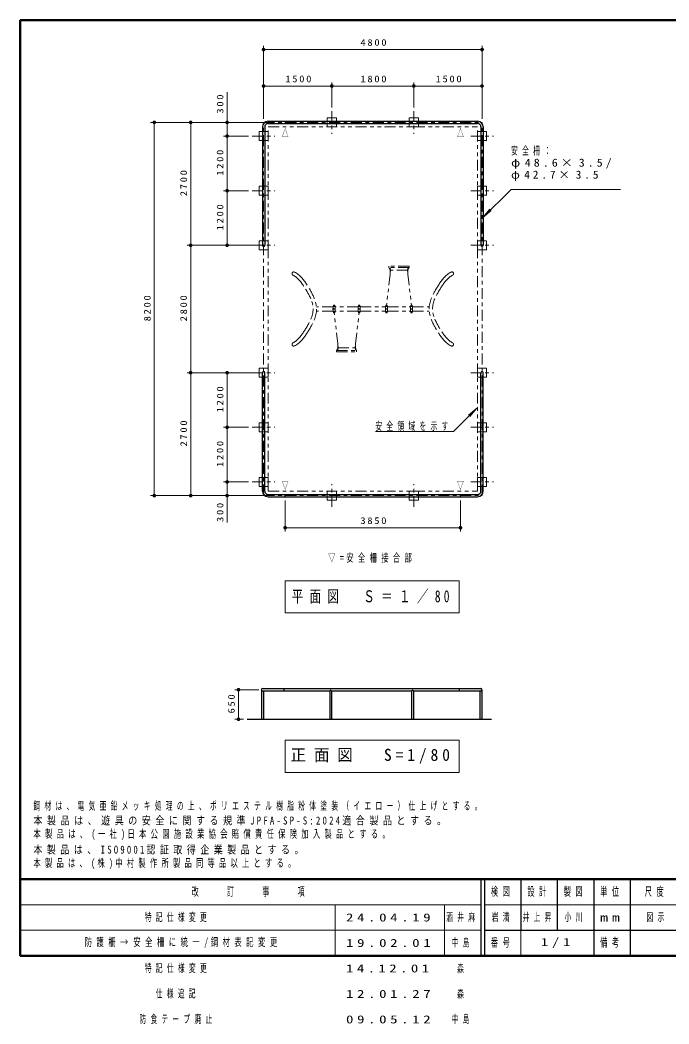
# Model space of a CAD drawing. Units: millimetres on the paper, scale 1:80. Extents: x -365 to 0, y -19 to 257.
# Drawn here: x -365 to -186.8, y -18.7 to 257 of the extents above; entities that cross this region are included whole.
import ezdxf
from ezdxf.enums import TextEntityAlignment as Align

# ---------------------------------------------------------------- set-up
doc = ezdxf.new("R2010")
doc.units = ezdxf.units.MM
for name, pattern in [('USER1', [4.5, 2.5, -2]), ('USER2', [6, 3, -1, 1, -1]), ('USER3', [8, 3, -1, 1, -1, 1, -1])]:
    doc.linetypes.add(name, pattern=pattern)
doc.layers.add('LY_1', color=7, linetype='Continuous', lineweight=13)
doc.styles.add('ＭＳ ゴシック', font='')
doc.styles.get('ＭＳ ゴシック').set_extended_font_data('MS Gothic')

# ---------------------------------------------------------------- blocks, each defined once
blk = doc.blocks.new('filled_dot')
at = {"color": 0, "linetype": 'Continuous', "lineweight": -2, "const_width": 1.25}
blk.add_lwpolyline([(-0.625, 0, 1), (0.625, 0, 1)], format="xyb", close=True, dxfattribs=at)

msp = doc.modelspace()

# ---------------------------------------------------------------- linework, layer by layer
at = {"layer": 'LY_1', "lineweight": 50}
for p, q in [((0, 257), (-365, 257)), ((-365, 257), (-365, 0)), ((-365, 21), (0, 21)), ((-365, 0), (0, 0))]:
    msp.add_line(p, q, dxfattribs=at)
at = {"layer": 'LY_1'}
for p, q in [((-298.147, 229.892), (-298.147, 249.892)), ((-298.147, 248.892), (-238.147, 248.892)), ((-238.147, 229.892), (-238.147, 249.892)), ((-298.147, 229.892), (-298.147, 239.892)), ((-279.397, 233.017), (-279.397, 239.892)), ((-256.897, 233.017), (-256.897, 239.892)), ((-238.147, 229.892), (-238.147, 239.892)), ((-308.147, 225.142), (-308.147, 237.172)), ((-298.147, 238.892), (-279.397, 238.892)), ((-279.397, 238.892), (-256.897, 238.892)), ((-256.897, 238.892), (-238.147, 238.892)), ((-297.897, 228.892), (-329.147, 228.892)), ((-328.147, 126.392), (-328.147, 228.892)), ((-318.147, 195.142), (-318.147, 228.892)), ((-302.272, 225.142), (-309.147, 225.142)), ((-308.147, 210.142), (-308.147, 225.142)), ((-302.272, 210.142), (-309.147, 210.142)), ((-308.147, 195.142), (-308.147, 210.142)), ((-230.173, 210.49), (-237.911, 202.753)), ((-230.173, 210.49), (-200.173, 210.49)), ((-237.911, 202.753), (-235.982, 205.051)), ((-237.911, 202.753), (-235.612, 204.681)), ((-299.147, 195.142), (-319.147, 195.142)), ((-318.147, 160.142), (-318.147, 195.142)), ((-302.272, 195.142), (-309.147, 195.142)), ((-299.147, 160.142), (-319.147, 160.142)), ((-318.147, 126.392), (-318.147, 160.142)), ((-308.147, 145.142), (-308.147, 160.142)), ((-246.025, 143.974), (-239.599, 150.399)), ((-239.599, 150.399), (-241.898, 148.471)), ((-239.599, 150.399), (-241.528, 148.101)), ((-302.272, 145.142), (-309.147, 145.142)), ((-308.147, 130.142), (-308.147, 145.142)), ((-267.446, 143.974), (-246.025, 143.974)), ((-302.272, 130.142), (-309.147, 130.142)), ((-308.147, 119.01), (-308.147, 130.142)), ((-297.897, 126.392), (-329.147, 126.392)), ((-292.21, 125.088), (-292.21, 116.568)), ((-244.085, 125.088), (-244.085, 116.568)), ((-244.085, 117.568), (-292.21, 117.568)), ((-292.22, 102.944), (-292.22, 94.144)), ((-244.42, 102.944), (-292.22, 102.944)), ((-244.42, 94.144), (-244.42, 102.944)), ((-292.22, 94.144), (-244.42, 94.144)), ((-299.474, 73.068), (-306.027, 73.068)), ((-305.027, 64.943), (-305.027, 73.068)), ((-303.63, 64.943), (-306.027, 64.943)), ((-292.22, 59.174), (-292.22, 50.374)), ((-244.42, 59.174), (-292.22, 59.174)), ((-244.42, 50.374), (-244.42, 59.174)), ((-292.22, 50.374), (-244.42, 50.374)), ((-365, 14), (-238.5, 14)), ((-278.5, 14), (-278.5, 0)), ((-248.5, 14), (-248.5, 0)), ((-237.5, 14), (-182.5, 14)), ((-365, 7), (-238.5, 7)), ((-227.5, 7), (-227.5, 0))]:
    msp.add_line(p, q, dxfattribs=at)
at = {"layer": 'LY_1', "linetype": 'USER2'}
for p, q in [((-279.397, 232.017), (-279.397, 225.767)), ((-256.897, 232.017), (-256.897, 225.767)), ((-298.147, 126.392), (-298.147, 228.892)), ((-298.147, 228.892), (-238.147, 228.892)), ((-238.147, 126.392), (-238.147, 228.892)), ((-301.272, 225.142), (-295.022, 225.142)), ((-241.272, 225.142), (-235.022, 225.142)), ((-301.272, 210.142), (-295.022, 210.142)), ((-241.272, 210.142), (-235.022, 210.142)), ((-301.272, 195.142), (-295.022, 195.142)), ((-241.272, 195.142), (-235.022, 195.142)), ((-301.272, 160.142), (-295.022, 160.142)), ((-241.272, 160.142), (-235.022, 160.142)), ((-301.272, 145.142), (-295.022, 145.142)), ((-241.272, 145.142), (-235.022, 145.142)), ((-301.272, 130.142), (-295.022, 130.142)), ((-241.272, 130.142), (-235.022, 130.142)), ((-279.397, 123.267), (-279.397, 129.517)), ((-256.897, 123.267), (-256.897, 129.517)), ((-298.147, 126.392), (-238.147, 126.392))]:
    msp.add_line(p, q, dxfattribs=at)
at = {"layer": 'LY_1', "lineweight": 25}
for p, q in [((-296.897, 229.196), (-239.397, 229.196)), ((-292.21, 229.196), (-292.21, 228.588)), ((-244.085, 229.196), (-244.085, 228.588)), ((-298.451, 227.642), (-298.451, 195.142)), ((-297.843, 227.642), (-297.843, 195.142)), ((-296.897, 228.588), (-239.397, 228.588)), ((-238.451, 227.642), (-238.451, 195.142)), ((-237.843, 227.642), (-237.843, 195.142)), ((-298.451, 127.642), (-298.451, 160.142)), ((-297.843, 127.642), (-297.843, 160.142)), ((-238.451, 127.642), (-238.451, 160.142)), ((-237.843, 127.642), (-237.843, 160.142)), ((-296.897, 126.696), (-239.397, 126.696)), ((-296.897, 126.088), (-239.397, 126.088)), ((-292.21, 126.088), (-292.21, 126.696)), ((-244.085, 126.088), (-244.085, 126.696)), ((-298.741, 72.922), (-298.741, 64.943)), ((-298.474, 73.371), (-238.474, 73.371)), ((-298.474, 72.764), (-279.991, 72.764)), ((-298.207, 72.764), (-298.207, 64.943)), ((-292.536, 73.371), (-292.536, 72.764)), ((-279.991, 72.764), (-279.991, 64.943)), ((-279.457, 72.764), (-257.491, 72.764)), ((-279.457, 72.764), (-279.457, 64.943)), ((-257.491, 72.764), (-257.491, 64.943)), ((-256.957, 72.764), (-238.474, 72.764)), ((-256.957, 72.764), (-256.957, 64.943)), ((-244.411, 73.371), (-244.411, 72.764)), ((-238.741, 72.764), (-238.741, 64.943)), ((-238.207, 72.922), (-238.207, 64.943)), ((-302.63, 64.943), (-235.537, 64.943)), ((-238.5, 21), (-238.5, 0)), ((-237.5, 21), (-237.5, 0)), ((-227.5, 21), (-227.5, 7)), ((-217.5, 21), (-217.5, 7)), ((-207.5, 21), (-207.5, 0)), ((-197.5, 21), (-197.5, 7)), ((-237.5, 7), (0, 7)), ((-197.5, 7), (-197.5, 0))]:
    msp.add_line(p, q, dxfattribs=at)
at = {"layer": 'LY_1', "linetype": 'USER1'}
for p, q in [((-280.647, 230.142), (-278.147, 230.142)), ((-280.647, 227.642), (-280.647, 230.142)), ((-278.147, 227.642), (-278.147, 230.142)), ((-258.147, 230.142), (-255.647, 230.142)), ((-258.147, 227.642), (-258.147, 230.142)), ((-255.647, 227.642), (-255.647, 230.142)), ((-299.397, 226.392), (-296.897, 226.392)), ((-299.397, 223.892), (-299.397, 226.392)), ((-296.897, 223.892), (-296.897, 226.392)), ((-280.647, 227.642), (-278.147, 227.642)), ((-258.147, 227.642), (-255.647, 227.642)), ((-239.397, 226.392), (-236.897, 226.392)), ((-239.397, 223.892), (-239.397, 226.392)), ((-236.897, 223.892), (-236.897, 226.392)), ((-299.397, 223.892), (-296.897, 223.892)), ((-239.397, 223.892), (-236.897, 223.892)), ((-299.397, 211.392), (-296.897, 211.392)), ((-299.397, 208.892), (-299.397, 211.392)), ((-296.897, 208.892), (-296.897, 211.392)), ((-239.397, 211.392), (-236.897, 211.392)), ((-239.397, 208.892), (-239.397, 211.392)), ((-236.897, 208.892), (-236.897, 211.392)), ((-299.397, 208.892), (-296.897, 208.892)), ((-239.397, 208.892), (-236.897, 208.892)), ((-299.397, 196.392), (-296.897, 196.392)), ((-299.397, 193.892), (-299.397, 196.392)), ((-296.897, 193.892), (-296.897, 196.392)), ((-239.397, 196.392), (-236.897, 196.392)), ((-239.397, 193.892), (-239.397, 196.392)), ((-236.897, 193.892), (-236.897, 196.392)), ((-299.397, 193.892), (-296.897, 193.892)), ((-239.397, 193.892), (-236.897, 193.892)), ((-299.397, 161.392), (-296.897, 161.392)), ((-299.397, 158.892), (-299.397, 161.392)), ((-296.897, 158.892), (-296.897, 161.392)), ((-239.397, 161.392), (-236.897, 161.392)), ((-239.397, 158.892), (-239.397, 161.392)), ((-236.897, 158.892), (-236.897, 161.392)), ((-299.397, 158.892), (-296.897, 158.892)), ((-239.397, 158.892), (-236.897, 158.892)), ((-299.397, 146.392), (-296.897, 146.392)), ((-299.397, 143.892), (-299.397, 146.392)), ((-296.897, 143.892), (-296.897, 146.392)), ((-239.397, 146.392), (-236.897, 146.392)), ((-239.397, 143.892), (-239.397, 146.392)), ((-236.897, 143.892), (-236.897, 146.392)), ((-299.397, 143.892), (-296.897, 143.892)), ((-239.397, 143.892), (-236.897, 143.892)), ((-299.397, 131.392), (-296.897, 131.392)), ((-299.397, 128.892), (-299.397, 131.392)), ((-296.897, 128.892), (-296.897, 131.392)), ((-239.397, 131.392), (-236.897, 131.392)), ((-239.397, 128.892), (-239.397, 131.392)), ((-236.897, 128.892), (-236.897, 131.392)), ((-299.397, 128.892), (-296.897, 128.892)), ((-280.647, 127.642), (-278.147, 127.642)), ((-280.647, 125.142), (-280.647, 127.642)), ((-278.147, 125.142), (-278.147, 127.642)), ((-258.147, 127.642), (-255.647, 127.642)), ((-258.147, 125.142), (-258.147, 127.642)), ((-255.647, 125.142), (-255.647, 127.642)), ((-239.397, 128.892), (-236.897, 128.892)), ((-280.647, 125.142), (-278.147, 125.142)), ((-258.147, 125.142), (-255.647, 125.142))]:
    msp.add_line(p, q, dxfattribs=at)
at = {"layer": 'LY_1', "linetype": 'USER3'}
for p, q in [((-296.897, 227.642), (-239.397, 227.642)), ((-296.897, 127.642), (-296.897, 227.642)), ((-239.397, 127.642), (-239.397, 227.642)), ((-258.21, 189.436), (-263.71, 189.436)), ((-263.71, 189.061), (-263.71, 189.436)), ((-258.21, 189.061), (-263.71, 189.061)), ((-263.376, 188.311), (-263.71, 189.061)), ((-258.543, 188.311), (-263.376, 188.311)), ((-263.367, 187.186), (-263.367, 188.936)), ((-263.257, 188.498), (-263.367, 187.186)), ((-258.663, 188.498), (-258.553, 187.186)), ((-258.553, 187.186), (-258.553, 188.936)), ((-258.543, 188.311), (-258.21, 189.061)), ((-258.21, 189.061), (-258.21, 189.436)), ((-263.367, 187.186), (-264.387, 178.692)), ((-258.553, 187.186), (-257.532, 178.692)), ((-279.041, 178.199), (-283.629, 178.199)), ((-279.041, 177.085), (-283.629, 177.085)), ((-278.928, 178.692), (-278.616, 178.692)), ((-278.928, 176.592), (-278.616, 176.592)), ((-277.742, 168.098), (-278.762, 176.592)), ((-272.166, 178.199), (-278.503, 178.199)), ((-272.166, 177.085), (-278.503, 177.085)), ((-272.928, 168.098), (-271.907, 176.592)), ((-272.053, 178.692), (-271.741, 178.692)), ((-272.053, 176.592), (-271.741, 176.592)), ((-271.628, 178.199), (-264.666, 178.199)), ((-271.628, 177.085), (-264.666, 177.085)), ((-264.241, 178.692), (-264.553, 178.692)), ((-264.241, 176.592), (-264.553, 176.592)), ((-264.128, 178.199), (-257.791, 178.199)), ((-264.128, 177.085), (-257.791, 177.085)), ((-257.366, 178.692), (-257.678, 178.692)), ((-257.366, 176.592), (-257.678, 176.592)), ((-257.253, 178.199), (-252.666, 178.199)), ((-257.253, 177.085), (-252.666, 177.085)), ((-277.751, 166.973), (-278.085, 166.223)), ((-278.085, 166.223), (-272.585, 166.223)), ((-278.085, 166.223), (-278.085, 165.848)), ((-278.085, 165.848), (-272.585, 165.848)), ((-277.751, 166.973), (-272.918, 166.973)), ((-277.632, 166.786), (-277.742, 168.098)), ((-277.742, 168.098), (-277.742, 166.348)), ((-273.038, 166.786), (-272.928, 168.098)), ((-272.928, 168.098), (-272.928, 166.348)), ((-272.918, 166.973), (-272.585, 166.223)), ((-272.585, 166.223), (-272.585, 165.848)), ((-296.897, 127.642), (-239.397, 127.642))]:
    msp.add_line(p, q, dxfattribs=at)
for points in [[(-286.187, 184.23), (-286.34, 184.473), (-286.497, 184.713), (-286.658, 184.95), (-286.825, 185.187), (-286.997, 185.42), (-287.174, 185.649), (-287.357, 185.875), (-287.546, 186.097), (-287.743, 186.314), (-287.956, 186.518), (-288.159, 186.733), (-288.381, 186.933), (-288.612, 187.124), (-288.853, 187.306), (-289.105, 187.477), (-289.369, 187.635), (-289.645, 187.777)], [(-250.108, 184.23), (-249.954, 184.473), (-249.798, 184.713), (-249.636, 184.95), (-249.469, 185.187), (-249.298, 185.42), (-249.12, 185.649), (-248.937, 185.875), (-248.748, 186.097), (-248.552, 186.314), (-248.339, 186.518), (-248.135, 186.733), (-247.913, 186.933), (-247.683, 187.124), (-247.441, 187.306), (-247.189, 187.477), (-246.925, 187.635), (-246.649, 187.777)], [(-287.142, 183.958), (-287.29, 184.184), (-287.442, 184.407), (-287.598, 184.629), (-287.758, 184.845), (-287.922, 185.058), (-288.09, 185.265), (-288.263, 185.468), (-288.44, 185.664), (-288.632, 185.846), (-288.812, 186.037), (-289.005, 186.212), (-289.204, 186.377), (-289.408, 186.531), (-289.618, 186.673), (-289.833, 186.802), (-290.054, 186.915)], [(-249.152, 183.958), (-249.004, 184.184), (-248.852, 184.407), (-248.696, 184.629), (-248.536, 184.845), (-248.372, 185.058), (-248.204, 185.265), (-248.031, 185.468), (-247.854, 185.664), (-247.662, 185.846), (-247.483, 186.037), (-247.289, 186.212), (-247.09, 186.377), (-246.886, 186.531), (-246.676, 186.673), (-246.461, 186.802), (-246.241, 186.915)], [(-287.142, 171.326), (-287.29, 171.1), (-287.442, 170.877), (-287.598, 170.655), (-287.758, 170.438), (-287.922, 170.226), (-288.09, 170.018), (-288.263, 169.816), (-288.44, 169.62), (-288.632, 169.438), (-288.812, 169.247), (-289.005, 169.072), (-289.204, 168.907), (-289.408, 168.753), (-289.618, 168.611), (-289.833, 168.482), (-290.054, 168.369)], [(-286.187, 171.054), (-286.34, 170.811), (-286.497, 170.571), (-286.658, 170.334), (-286.825, 170.097), (-286.997, 169.864), (-287.174, 169.635), (-287.357, 169.409), (-287.546, 169.187), (-287.743, 168.97), (-287.956, 168.766), (-288.159, 168.551), (-288.381, 168.351), (-288.612, 168.16), (-288.853, 167.978), (-289.105, 167.807), (-289.369, 167.649), (-289.645, 167.507)], [(-250.108, 171.054), (-249.954, 170.811), (-249.798, 170.571), (-249.636, 170.334), (-249.469, 170.097), (-249.298, 169.864), (-249.12, 169.635), (-248.937, 169.409), (-248.748, 169.187), (-248.552, 168.97), (-248.339, 168.766), (-248.135, 168.551), (-247.913, 168.351), (-247.683, 168.16), (-247.441, 167.978), (-247.189, 167.807), (-246.925, 167.649), (-246.649, 167.507)], [(-249.152, 171.326), (-249.004, 171.1), (-248.852, 170.877), (-248.696, 170.655), (-248.536, 170.438), (-248.372, 170.226), (-248.204, 170.018), (-248.031, 169.816), (-247.854, 169.62), (-247.662, 169.438), (-247.483, 169.247), (-247.289, 169.072), (-247.09, 168.907), (-246.886, 168.753), (-246.676, 168.611), (-246.461, 168.482), (-246.241, 168.369)]]:
    msp.add_lwpolyline(points, dxfattribs=at)
for centre, radius in [((-278.772, 178.533), 0.125), ((-278.772, 176.751), 0.125), ((-278.772, 177.642), 0.075), ((-271.897, 178.533), 0.125), ((-271.897, 176.751), 0.125), ((-271.897, 177.642), 0.075), ((-264.397, 178.533), 0.125), ((-264.397, 176.751), 0.125), ((-264.397, 177.642), 0.075), ((-257.522, 178.533), 0.125), ((-257.522, 176.751), 0.125), ((-257.522, 177.642), 0.075)]:
    msp.add_circle(centre, radius, dxfattribs=at)
at = {"layer": 'LY_1', "lineweight": 25}
for centre, radius, start, end in [((-296.897, 227.642), 1.554, 90, 180), ((-239.397, 227.642), 1.554, 0, 90), ((-296.897, 227.642), 0.946, 90, 180), ((-239.397, 227.642), 0.946, 0, 90), ((-298.147, 195.142), 0.304, 180.00004, 0), ((-238.147, 195.142), 0.304, 180, 0.00001), ((-298.147, 160.142), 0.304, 0, 179.99996), ((-238.147, 160.142), 0.304, 359.99999, 180), ((-296.897, 127.642), 1.554, 180, 270), ((-296.897, 127.642), 0.946, 180, 270), ((-239.397, 127.642), 0.946, 270, 0), ((-239.397, 127.642), 1.554, 270, 0), ((-298.474, 73.068), 0.304, 89.99998, 270), ((-279.724, 72.623), 0.302, 27.7752, 152.2248), ((-257.224, 72.623), 0.302, 27.7752, 152.2248), ((-238.474, 73.068), 0.304, 270, 90.00002)]:
    msp.add_arc(centre, radius, start, end, dxfattribs=at)
at = {"layer": 'LY_1', "linetype": 'USER3'}
for centre, radius, start, end in [((-289.848, 187.346), 0.477, 64.24052, 244.51433), ((-246.446, 187.346), 0.477, 295.48567, 115.75948), ((-306.78, 170.601), 23.75, 24.53811, 34.22179), ((-305.998, 171.131), 23.75, 23.60206, 33.47273), ((-230.297, 171.131), 23.75, 146.52727, 156.39794), ((-229.514, 170.601), 23.75, 145.77821, 155.46189), ((-291.357, 177.642), 6.795, 335.46189, 24.53811), ((-291.096, 177.642), 7.488, 336.39794, 23.60206), ((-245.198, 177.642), 7.488, 156.39794, 203.60206), ((-244.937, 177.642), 6.795, 155.46189, 204.53811), ((-275.478, 177.642), 3.606, 163.07191, 196.92809), ((-278.772, 177.91), 0.433, 53.11575, 126.88425), ((-278.772, 177.374), 0.433, 233.11575, 306.88425), ((-282.066, 177.642), 3.606, 343.07191, 16.92809), ((-268.603, 177.642), 3.606, 163.07191, 196.92809), ((-271.897, 177.91), 0.433, 53.11575, 126.88425), ((-271.897, 177.374), 0.433, 233.11575, 306.88425), ((-275.191, 177.642), 3.606, 343.07191, 16.92809), ((-261.103, 177.642), 3.606, 163.07191, 196.92809), ((-264.397, 177.91), 0.433, 53.11575, 126.88425), ((-264.397, 177.374), 0.433, 233.11575, 306.88425), ((-267.691, 177.642), 3.606, 343.07191, 16.92809), ((-254.228, 177.642), 3.606, 163.07191, 196.92809), ((-257.522, 177.91), 0.433, 53.11575, 126.88425), ((-257.522, 177.374), 0.433, 233.11575, 306.88425), ((-260.816, 177.642), 3.606, 343.07191, 16.92809), ((-306.78, 184.683), 23.75, 325.77821, 335.46189), ((-305.998, 184.153), 23.75, 326.52727, 336.39794), ((-230.297, 184.153), 23.75, 203.60206, 213.47273), ((-229.514, 184.683), 23.75, 204.53811, 214.22179), ((-289.848, 167.938), 0.477, 115.48567, 295.75948), ((-246.446, 167.938), 0.477, 244.24052, 64.51433)]:
    msp.add_arc(centre, radius, start, end, dxfattribs=at)

# ---------------------------------------------------------------- block references
at = {"layer": 'LY_1', "xscale": 0.4, "yscale": 0.4}
for p in [(-298.147, 248.892), (-298.147, 238.892), (-279.397, 238.892), (-256.897, 238.892), (-292.21, 117.568)]:
    msp.add_blockref('filled_dot', p, dxfattribs=at)
for p, rotation in [((-238.147, 248.892), 180), ((-279.397, 238.892), 180), ((-256.897, 238.892), 180), ((-238.147, 238.892), 180), ((-328.147, 228.892), 270), ((-318.147, 228.892), 270), ((-308.147, 228.892), 270), ((-308.147, 225.142), 270), ((-308.147, 225.142), 90), ((-308.147, 210.142), 90), ((-308.147, 210.142), 270), ((-318.147, 195.142), 90), ((-318.147, 195.142), 270), ((-308.147, 195.142), 90), ((-318.147, 160.142), 90), ((-318.147, 160.142), 270), ((-308.147, 160.142), 270), ((-308.147, 145.142), 90), ((-308.147, 145.142), 270), ((-308.147, 130.142), 90), ((-308.147, 130.142), 270), ((-328.147, 126.392), 90), ((-318.147, 126.392), 90), ((-308.147, 126.392), 90), ((-244.085, 117.568), 180), ((-305.027, 73.068), 270), ((-305.027, 64.943), 90)]:
    msp.add_blockref('filled_dot', p, dxfattribs=dict(at, rotation=rotation))

# ---------------------------------------------------------------- texts
at = {"layer": 'LY_1', "style": 'ＭＳ ゴシック', "width": 0.6}
for p in [(-292.21, 227.838), (-244.085, 227.838)]:
    msp.add_text('▽', height=2.199, rotation=180, dxfattribs=at).set_placement(p, align=Align.BOTTOM_CENTER)
for p in [(-292.21, 127.446), (-244.085, 127.446)]:
    msp.add_text('▽', height=2.199, dxfattribs=at).set_placement(p, align=Align.BOTTOM_CENTER)
for p in [(-245, -3.5), (-245, -10.5)]:
    msp.add_text('森', height=2.199, dxfattribs=at).set_placement(p, align=Align.MIDDLE_LEFT)
at = {"layer": 'LY_1', "style": 'ＭＳ ゴシック'}
for s, insert, char_height, attachment_point in [('\\T1.33;\\W1.15;4800', (-267.719, 249.892), 1.833, 8), ('\\T1.33;\\W1.15;1500', (-288.351, 239.892), 1.833, 8), ('\\T1.33;\\W1.15;1800', (-267.726, 239.892), 1.833, 8), ('\\T1.33;\\W1.15;1500', (-247.101, 239.892), 1.833, 8), ('\\T1.64;\\W0.6;安全柵：', (-230.173, 222.24), 2.199, 1), ('\\T1.5;\\W1.1;φ48.6×3.5/', (-230.173, 218.94), 2.199, 1), ('\\T1.5;\\W1.05;φ42.7×3.5', (-230.173, 215.64), 2.199, 1), ('\\T1.64;\\W0.6;安全領域を示す', (-267.446, 144.124), 2.199, 7), ('\\T1.33;\\W1.15;3850', (-267.738, 118.568), 1.833, 8), ('\\T1.6;\\W0.65;▽=安全柵接合部', (-268.32, 107.957), 2.199, 8), ('\\T1.56;\\W0.7;平面図\u3000Ｓ＝１／80', (-268.32, 98.544), 3.299, 5), ('\\T1.5;\\W0.95;正面図\u3000S=1/80', (-268.32, 54.774), 3.299, 5), ('\\T1.64;\\W0.6;鋼材は、電気亜鉛メッキ処理の上、ポリエステル樹脂粉体塗装（イエロー）仕上げとする。', (-361.334, 39.794), 2.199, 7), ('\\T1.51;\\W0.8;本製品は、遊具の安全に関する規準JPFA-SP-S:2024適合製品とする。', (-361.334, 35.794), 2.199, 7), ('\\T1.59;\\W0.65;本製品は、(一社)日本公園施設業協会賠償責任保険加入製品とする。', (-361.334, 31.794), 2.199, 7), ('\\T1.5;\\W0.8;本製品は、ISO9001認証取得企業製品とする。', (-361.334, 27.794), 2.199, 7), ('\\T1.58;\\W0.65;本製品は、(株)中村製作所製品同等品以上とする。', (-361.334, 23.794), 2.199, 7), ('\\T1.64;\\W0.6;改\u3000\u3000訂\u3000\u3000事\u3000\u3000項', (-301.75, 17.5), 2.346, 5), ('\\T1.64;\\W0.6;検図', (-232.5, 17.5), 2.346, 5), ('\\T1.64;\\W0.6;設計', (-222.5, 17.5), 2.346, 5), ('\\T1.64;\\W0.6;製図', (-212.5, 17.5), 2.346, 5), ('\\T1.64;\\W0.6;単位', (-202.5, 17.5), 2.346, 5), ('\\T1.64;\\W0.6;尺度', (-190.25, 17.5), 2.346, 5), ('\\T1.64;\\W0.6;特記仕様変更', (-330.75, 10.5), 2.199, 4), ('\\T1.5;\\W1.35;24.04.19', (-275.5, 10.5), 2.199, 4), ('\\T1.64;\\W0.6;酒井麻', (-248, 10.5), 2.199, 4), ('\\T1.64;\\W0.6;岩満', (-235.5, 10.5), 2.199, 4), ('\\T1.64;\\W0.6;井上昇', (-227, 10.5), 2.199, 4), ('\\T1.64;\\W0.6;小川', (-215.5, 10.5), 2.199, 4), ('\\T1.5;\\W1.35;mm', (-202.5, 10.5), 2.346, 5), ('\\T1.64;\\W0.6;図示', (-193, 10.5), 2.199, 4), ('\\T1.62;\\W0.65;防護柵→安全柵に統一/鋼材表記変更', (-347.25, 3.5), 2.199, 4), ('\\T1.5;\\W1.35;19.02.01', (-275.5, 3.5), 2.199, 4), ('\\T1.64;\\W0.6;中島', (-246.5, 3.5), 2.199, 4), ('\\T1.64;\\W0.6;番号', (-232.5, 3.5), 2.346, 5), ('\\T1.5;\\W1.35;1/1', (-222, 3.5), 2.199, 4), ('\\T1.64;\\W0.6;備考', (-202.5, 3.5), 2.346, 5), ('\\T1.64;\\W0.6;特記仕様変更', (-330.75, -3.5), 2.199, 4), ('\\T1.47;\\W1.35;14.12.01', (-275.5, -3.5), 2.199, 4), ('\\T1.64;\\W0.6;仕様追記', (-327.75, -10.5), 2.199, 4), ('\\T1.5;\\W1.35;12.01.27', (-275.5, -10.5), 2.199, 4), ('\\T1.64;\\W0.6;防食テープ廃止', (-332.25, -17.5), 2.199, 4), ('\\T1.5;\\W1.35;09.05.12', (-275.5, -17.5), 2.199, 4), ('\\T1.64;\\W0.6;中島', (-246.5, -17.5), 2.199, 4)]:
    msp.add_mtext(s, dxfattribs=dict(at, insert=insert, char_height=char_height, attachment_point=attachment_point))
at = {"layer": 'LY_1', "char_height": 1.833, "attachment_point": 8, "rotation": 90, "style": 'ＭＳ ゴシック'}
for s, insert in [('\\T1.33;\\W1.15;300', (-309.147, 234.172)), ('\\T1.33;\\W1.15;1200', (-309.147, 218.063)), ('\\T1.33;\\W1.15;2700', (-319.147, 212.445)), ('\\T1.33;\\W1.15;1200', (-309.147, 203.063)), ('\\T1.33;\\W1.15;8200', (-329.147, 178.07)), ('\\T1.33;\\W1.15;2800', (-319.147, 178.07)), ('\\T1.33;\\W1.15;1200', (-309.147, 153.063)), ('\\T1.33;\\W1.15;2700', (-319.147, 143.695)), ('\\T1.33;\\W1.15;1200', (-309.147, 138.063)), ('\\T1.33;\\W1.15;300', (-309.147, 122.01)), ('\\T1.33;\\W1.15;650', (-306.027, 69.42))]:
    msp.add_mtext(s, dxfattribs=dict(at, insert=insert))

doc.saveas('drawing.dxf')
